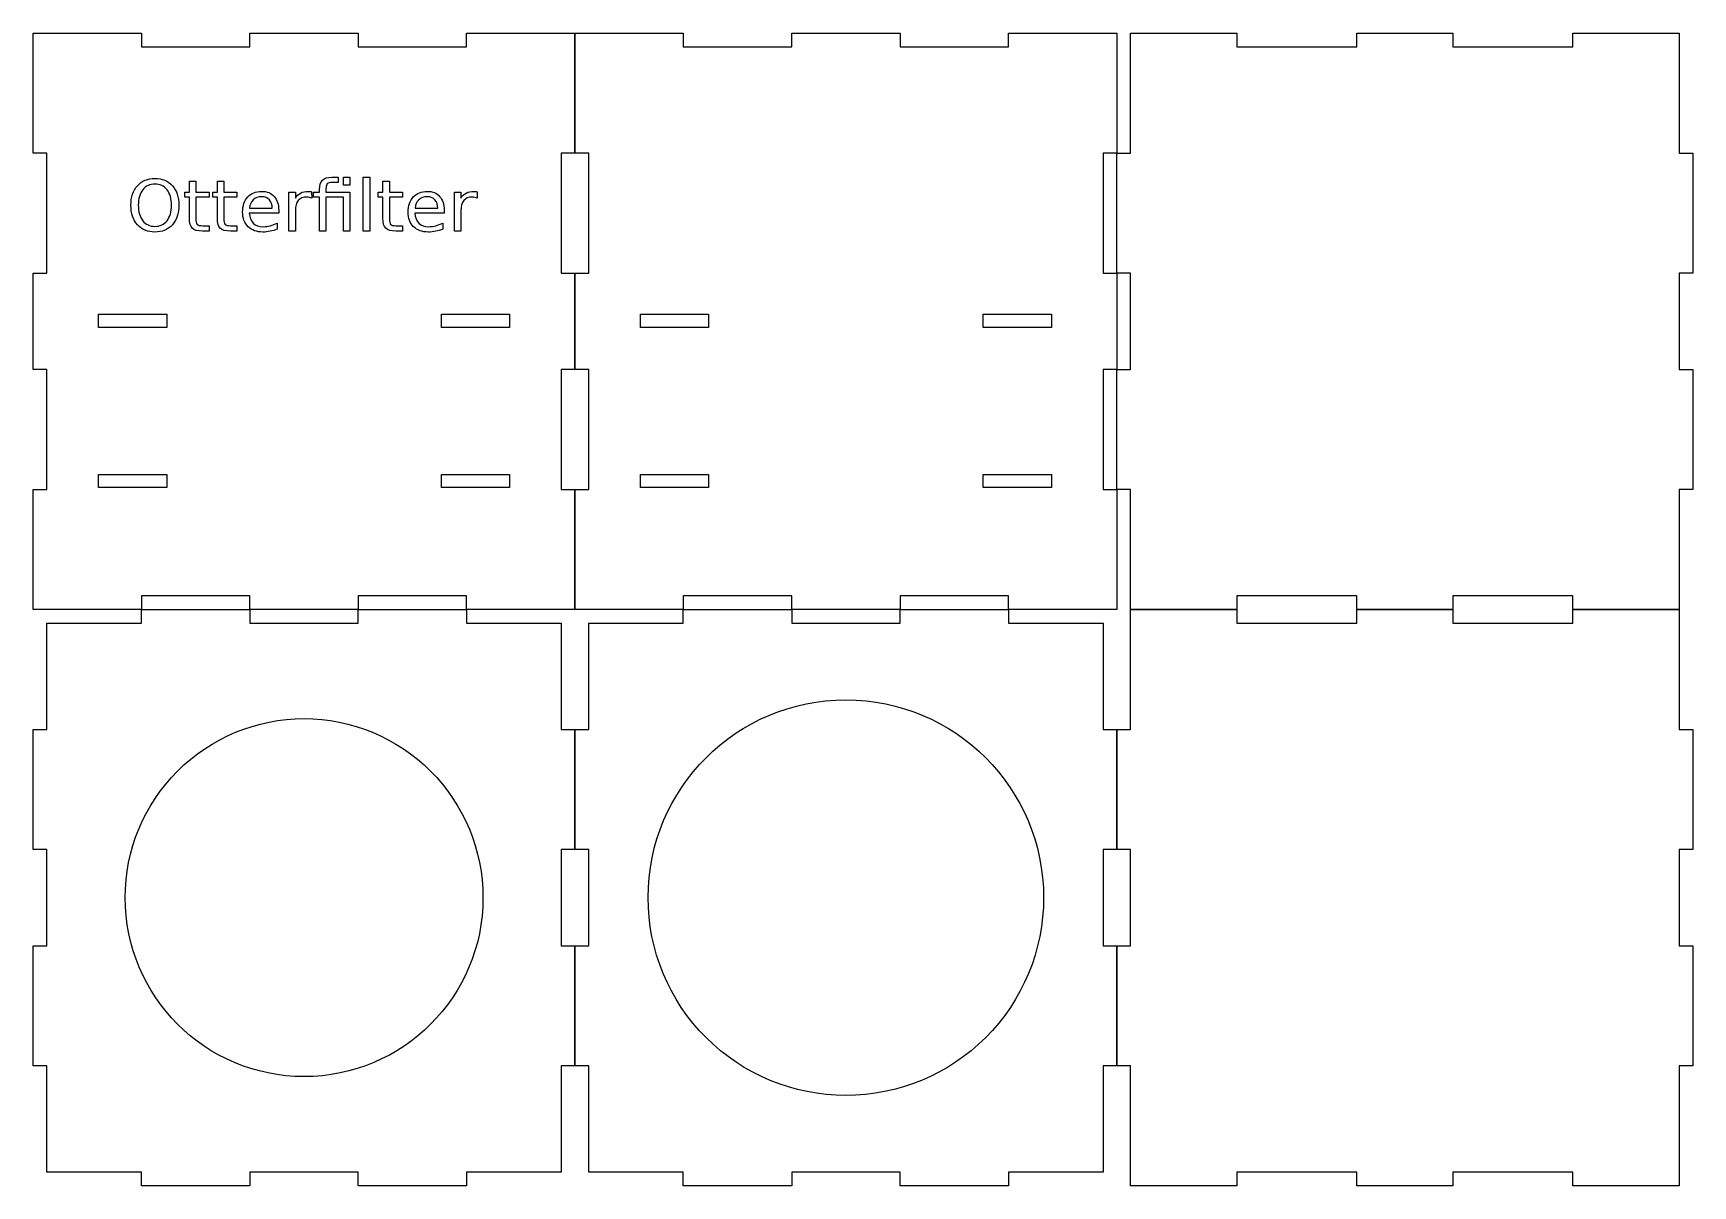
# Model space of a CAD drawing. Extents: x 4 to 488, y -43 to 293.
import ezdxf

# ---------------------------------------------------------------- set-up
doc = ezdxf.new("R2010")
doc.units = 0
doc.layers.add('Ebene_1', color=7, linetype='CONTINUOUS')

msp = doc.modelspace()

# ---------------------------------------------------------------- linework, layer by layer
at = {"layer": 'Ebene_1', "color": 7}
for points in [[(3.684525, 293.488095), (35.284526, 293.488095), (35.284526, 289.488095), (66.884524, 289.488095), (66.884524, 293.488095), (98.484525, 293.488095), (98.484525, 289.488095), (130.084524, 289.488095), (130.084524, 293.488095), (161.684525, 293.488095), (161.684525, 258.488095), (157.684525, 258.488095), (157.684525, 223.488095), (161.684525, 223.488095), (161.684525, 195.488095), (157.684525, 195.488095), (157.684525, 160.488095), (161.684525, 160.488095), (161.684525, 125.488095), (130.084524, 125.488095), (130.084524, 129.488095), (98.484525, 129.488095), (98.484525, 125.488095), (66.884524, 125.488095), (66.884524, 129.488095), (35.284526, 129.488095), (35.284526, 125.488095), (3.684525, 125.488095), (3.684525, 160.488095), (7.684525, 160.488095), (7.684525, 195.488095), (3.684525, 195.488095), (3.684525, 223.488095), (7.684525, 223.488095), (7.684525, 258.488095), (3.684525, 258.488095)], [(161.68452, 293.488095), (193.284521, 293.488095), (193.284521, 289.488095), (224.884519, 289.488095), (224.884519, 293.488095), (256.484521, 293.488095), (256.484521, 289.488095), (288.084519, 289.488095), (288.084519, 293.488095), (319.68452, 293.488095), (319.68452, 258.488095), (315.68452, 258.488095), (315.68452, 223.488095), (319.68452, 223.488095), (319.68452, 195.488095), (315.68452, 195.488095), (315.68452, 160.488095), (319.68452, 160.488095), (319.68452, 125.488095), (288.084519, 125.488095), (288.084519, 129.488095), (256.484521, 129.488095), (256.484521, 125.488095), (224.884519, 125.488095), (224.884519, 129.488095), (193.284521, 129.488095), (193.284521, 125.488095), (161.68452, 125.488095), (161.68452, 160.488095), (165.68452, 160.488095), (165.68452, 195.488095), (161.68452, 195.488095), (161.68452, 223.488095), (165.68452, 223.488095), (165.68452, 258.488095), (161.68452, 258.488095)], [(323.68452, 293.488095), (354.68452, 293.488095), (354.68452, 289.488095), (389.68452, 289.488095), (389.68452, 293.488095), (417.68452, 293.488095), (417.68452, 289.488095), (452.68452, 289.488095), (452.68452, 293.488095), (483.68452, 293.488095), (483.68452, 258.488095), (487.68452, 258.488095), (487.68452, 223.488095), (483.68452, 223.488095), (483.68452, 195.488095), (487.68452, 195.488095), (487.68452, 160.488095), (483.68452, 160.488095), (483.68452, 125.488095), (452.68452, 125.488095), (452.68452, 129.488095), (417.68452, 129.488095), (417.68452, 125.488095), (389.68452, 125.488095), (389.68452, 129.488095), (354.68452, 129.488095), (354.68452, 125.488095), (323.68452, 125.488095), (323.68452, 160.488095), (319.68452, 160.488095), (319.68452, 195.488095), (323.68452, 195.488095), (323.68452, 223.488095), (319.68452, 223.488095), (319.68452, 258.488095), (323.68452, 258.488095)], [(7.684525, 121.48809), (35.284526, 121.48809), (35.284526, 125.48809), (66.884524, 125.48809), (66.884524, 121.48809), (98.484525, 121.48809), (98.484525, 125.48809), (130.084524, 125.48809), (130.084524, 121.48809), (157.684525, 121.48809), (157.684525, 90.48809), (161.684525, 90.48809), (161.684525, 55.48809), (157.684525, 55.48809), (157.684525, 27.48809), (161.684525, 27.48809), (161.684525, -7.51191), (157.684525, -7.51191), (157.684525, -38.51191), (130.084524, -38.51191), (130.084524, -42.51191), (98.484525, -42.51191), (98.484525, -38.51191), (66.884524, -38.51191), (66.884524, -42.51191), (35.284526, -42.51191), (35.284526, -38.51191), (7.684525, -38.51191), (7.684525, -7.51191), (3.684525, -7.51191), (3.684525, 27.48809), (7.684525, 27.48809), (7.684525, 55.48809), (3.684525, 55.48809), (3.684525, 90.48809), (7.684525, 90.48809)], [(165.68452, 121.48809), (193.284521, 121.48809), (193.284521, 125.48809), (224.884519, 125.48809), (224.884519, 121.48809), (256.484521, 121.48809), (256.484521, 125.48809), (288.084519, 125.48809), (288.084519, 121.48809), (315.68452, 121.48809), (315.68452, 90.48809), (319.68452, 90.48809), (319.68452, 55.48809), (315.68452, 55.48809), (315.68452, 27.48809), (319.68452, 27.48809), (319.68452, -7.51191), (315.68452, -7.51191), (315.68452, -38.51191), (288.084519, -38.51191), (288.084519, -42.51191), (256.484521, -42.51191), (256.484521, -38.51191), (224.884519, -38.51191), (224.884519, -42.51191), (193.284521, -42.51191), (193.284521, -38.51191), (165.68452, -38.51191), (165.68452, -7.51191), (161.68452, -7.51191), (161.68452, 27.48809), (165.68452, 27.48809), (165.68452, 55.48809), (161.68452, 55.48809), (161.68452, 90.48809), (165.68452, 90.48809)], [(323.68452, 125.48809), (354.68452, 125.48809), (354.68452, 121.48809), (389.68452, 121.48809), (389.68452, 125.48809), (417.68452, 125.48809), (417.68452, 121.48809), (452.68452, 121.48809), (452.68452, 125.48809), (483.68452, 125.48809), (483.68452, 90.48809), (487.68452, 90.48809), (487.68452, 55.48809), (483.68452, 55.48809), (483.68452, 27.48809), (487.68452, 27.48809), (487.68452, -7.51191), (483.68452, -7.51191), (483.68452, -42.51191), (452.68452, -42.51191), (452.68452, -38.51191), (417.68452, -38.51191), (417.68452, -42.51191), (389.68452, -42.51191), (389.68452, -38.51191), (354.68452, -38.51191), (354.68452, -42.51191), (323.68452, -42.51191), (323.68452, -7.51191), (319.68452, -7.51191), (319.68452, 27.48809), (323.68452, 27.48809), (323.68452, 55.48809), (319.68452, 55.48809), (319.68452, 90.48809), (323.68452, 90.48809)]]:
    msp.add_lwpolyline(points, close=True, dxfattribs=at)
at = {"layer": 'Ebene_1', "color": 4}
for points in [[(39.191271, 251.151647)], [(39.191271, 249.496127)], [(94.171714, 251.494864), (96.044895, 251.494864), (96.044895, 249.142814), (94.171714, 249.142814)], [(99.963388, 251.515053), (101.826446, 251.515053), (101.826446, 235.807799), (99.963388, 235.807799)], [(75.27788, 241.925149)], [(123.555368, 241.925149)]]:
    msp.add_lwpolyline(points, close=True, dxfattribs=at)
for points in [[(49.265958, 239.53272), (49.265958, 245.670259), (47.899039, 245.670259), (47.899039, 247.113792), (49.265958, 247.113792), (49.265958, 250.323886), (51.139138, 250.323886)], [(51.139138, 250.323886), (51.139138, 247.113792), (54.976634, 247.113792), (54.976634, 245.670259), (51.139138, 245.670259), (51.139138, 239.53272)], [(57.406711, 239.53272), (57.406711, 245.670259), (56.039793, 245.670259), (56.039793, 247.113792), (57.406711, 247.113792), (57.406711, 250.323886), (59.279892, 250.323886)], [(59.279892, 250.323886), (59.279892, 247.113792), (63.117381, 247.113792), (63.117381, 245.670259), (59.279892, 245.670259), (59.279892, 239.53272)], [(80.138029, 241.763635), (80.138029, 235.807799), (78.264848, 235.807799), (78.264848, 247.113792), (80.138029, 247.113792), (80.138029, 245.357325)], [(84.896926, 247.285401), (84.907049, 245.377515)], [(96.044895, 247.113792), (96.044895, 235.807799), (94.171714, 235.807799), (94.171714, 245.670259), (89.058434, 245.670259), (89.058434, 235.807799), (87.185247, 235.807799), (87.185247, 245.670259), (85.403194, 245.670259), (85.403194, 247.113792), (87.185247, 247.113792), (87.185247, 247.901174)], [(89.058434, 248.113161), (89.058434, 247.113792), (96.044895, 247.113792)], [(90.749359, 251.515053), (92.622539, 251.515053), (92.622539, 249.970574), (90.840487, 249.970574)], [(105.684188, 239.53272), (105.684188, 245.670259), (104.317275, 245.670259), (104.317275, 247.113792), (105.684188, 247.113792), (105.684188, 250.323886), (107.557375, 250.323886)], [(107.557375, 250.323886), (107.557375, 247.113792), (111.394864, 247.113792), (111.394864, 245.670259), (107.557375, 245.670259), (107.557375, 239.53272)], [(128.415511, 241.763635), (128.415511, 235.807799), (126.542331, 235.807799), (126.542331, 247.113792), (128.415511, 247.113792), (128.415511, 245.357325)], [(133.174409, 247.285401), (133.184532, 245.377515)], [(66.772621, 242.460165), (73.414822, 242.470259)], [(115.05011, 242.460165), (121.692311, 242.470259)], [(53.062948, 237.362373), (54.976634, 237.362373), (54.976634, 235.807799), (53.062948, 235.807799)], [(61.203701, 237.362373), (63.117381, 237.362373), (63.117381, 235.807799), (61.203701, 235.807799)], [(75.27788, 241.925149), (75.27788, 241.016632), (66.711869, 241.016632)], [(74.842493, 238.13966), (74.842493, 236.383194)], [(109.481184, 237.362373), (111.394864, 237.362373), (111.394864, 235.807799), (109.481184, 235.807799)], [(123.555368, 241.925149), (123.555368, 241.016632), (114.989358, 241.016632)], [(123.119982, 238.13966), (123.119982, 236.383194)]]:
    msp.add_lwpolyline(points, dxfattribs=at)
at = {"layer": 'Ebene_1', "color": 6}
for points in [[(22.755115, 211.562004), (42.614244, 211.562004), (42.614244, 207.702878), (22.755115, 207.702878)], [(122.754808, 211.562004), (142.613937, 211.562004), (142.613937, 207.702878), (122.754808, 207.702878)], [(180.75511, 211.562004), (200.614239, 211.562004), (200.614239, 207.702878), (180.75511, 207.702878)], [(280.754803, 211.562004), (300.613932, 211.562004), (300.613932, 207.702878), (280.754803, 207.702878)], [(22.755115, 164.873432), (42.614244, 164.873432), (42.614244, 161.014306), (22.755115, 161.014306)], [(122.754808, 164.873432), (142.613937, 164.873432), (142.613937, 161.014306), (122.754808, 161.014306)], [(180.75511, 164.873432), (200.614239, 164.873432), (200.614239, 161.014306), (180.75511, 161.014306)], [(280.754803, 164.873432), (300.613932, 164.873432), (300.613932, 161.014306), (280.754803, 161.014306)], [(134.8624, 41.48809)], [(298.35481, 41.4881)]]:
    msp.add_lwpolyline(points, close=True, dxfattribs=at)
at = {"layer": 'Ebene_1', "color": 4}
for points in [[(32.184558, 243.328304), (32.184558, 245.710638), (32.819077, 247.608429), (34.088115, 249.021678)], [(34.088115, 249.021678), (35.363906, 250.441657), (37.064958, 251.151647), (39.191271, 251.151647)], [(35.647413, 247.840606), (34.776635, 246.736926), (34.341246, 245.232825), (34.341246, 243.328304)], [(39.191271, 249.496127), (37.706225, 249.496127), (36.524939, 248.944286), (35.647413, 247.840606)], [(39.191271, 251.151647), (41.310836, 251.151647), (43.005138, 250.441657), (44.274175, 249.021678)], [(42.714878, 247.840606), (41.850853, 248.944286), (40.676318, 249.496127), (39.191271, 249.496127)], [(44.021044, 243.328304), (44.021044, 245.232825), (43.585656, 246.736926), (42.714878, 247.840606)], [(44.274175, 249.021678), (45.543217, 247.608429), (46.177738, 245.710638), (46.177738, 243.328304)], [(66.266352, 245.751016), (67.272136, 246.841237), (68.625553, 247.386347), (70.326603, 247.386347)], [(70.326603, 247.386347), (71.85215, 247.386347), (73.057062, 246.895075), (73.941337, 245.91253)], [(80.138029, 245.357325), (80.529544, 246.043761), (81.039184, 246.551857), (81.66695, 246.881615)], [(81.66695, 246.881615), (82.29472, 247.218103), (83.057494, 247.386347), (83.955271, 247.386347)], [(83.955271, 247.386347), (84.083528, 247.386347), (84.225283, 247.376253), (84.380535, 247.356063)], [(84.380535, 247.356063), (84.535791, 247.342604), (84.707922, 247.31905), (84.896926, 247.285401)], [(87.185247, 247.901174), (87.185247, 249.132719), (87.475507, 250.041237), (88.056027, 250.626726)], [(88.056027, 250.626726), (88.643296, 251.218944), (89.541073, 251.515053), (90.749359, 251.515053)], [(89.443192, 249.566789), (89.186687, 249.297598), (89.058434, 248.813056), (89.058434, 248.113161)], [(90.840487, 249.970574), (90.172215, 249.970574), (89.706451, 249.835979), (89.443192, 249.566789)], [(114.543841, 245.751016), (115.549621, 246.841237), (116.903037, 247.386347), (118.604092, 247.386347)], [(118.604092, 247.386347), (120.129639, 247.386347), (121.33455, 246.895075), (122.218826, 245.91253)], [(128.415511, 245.357325), (128.807026, 246.043761), (129.316667, 246.551857), (129.944433, 246.881615)], [(129.944433, 246.881615), (130.572203, 247.218103), (131.334977, 247.386347), (132.232754, 247.386347)], [(132.232754, 247.386347), (132.361011, 247.386347), (132.502765, 247.376253), (132.658017, 247.356063)], [(132.658017, 247.356063), (132.813274, 247.342604), (132.985404, 247.31905), (133.174409, 247.285401)], [(34.088115, 237.634929), (32.819077, 239.048178), (32.184558, 240.945969), (32.184558, 243.328304)], [(34.341246, 243.328304), (34.341246, 241.430512), (34.776635, 239.929776), (35.647413, 238.826096)], [(42.714878, 238.826096), (43.585656, 239.929776), (44.021044, 241.430512), (44.021044, 243.328304)], [(46.177738, 243.328304), (46.177738, 240.952699), (45.543217, 239.054907), (44.274175, 237.634929)], [(64.767807, 241.349755), (64.767807, 243.200438), (65.267322, 244.667525), (66.266352, 245.751016)], [(67.845903, 244.933351), (67.224882, 244.347862), (66.867121, 243.523466), (66.772621, 242.460165)], [(70.346856, 245.811584), (69.307324, 245.811584), (68.473673, 245.51884), (67.845903, 244.933351)], [(72.554172, 244.903067), (72.000656, 245.508745), (71.264883, 245.811584), (70.346856, 245.811584)], [(73.414822, 242.470259), (73.40132, 243.486453), (73.114437, 244.297388), (72.554172, 244.903067)], [(73.941337, 245.91253), (74.832365, 244.936716), (75.27788, 243.607588), (75.27788, 241.925149)], [(80.978432, 244.701174), (80.418163, 244.021468), (80.138029, 243.042289), (80.138029, 241.763635)], [(83.408504, 245.730827), (82.355474, 245.730827), (81.54545, 245.387609), (80.978432, 244.701174)], [(84.218532, 245.639975), (83.975524, 245.700543), (83.705515, 245.730827), (83.408504, 245.730827)], [(84.907049, 245.377515), (84.697794, 245.49865), (84.468288, 245.586137), (84.218532, 245.639975)], [(113.045296, 241.349755), (113.045296, 243.200438), (113.544811, 244.667525), (114.543841, 245.751016)], [(116.123392, 244.933351), (115.50237, 244.347862), (115.14461, 243.523466), (115.05011, 242.460165)], [(118.624344, 245.811584), (117.584813, 245.811584), (116.751162, 245.51884), (116.123392, 244.933351)], [(120.831661, 244.903067), (120.278144, 245.508745), (119.542372, 245.811584), (118.624344, 245.811584)], [(121.692311, 242.470259), (121.678809, 243.486453), (121.391926, 244.297388), (120.831661, 244.903067)], [(122.218826, 245.91253), (123.109854, 244.936716), (123.555368, 243.607588), (123.555368, 241.925149)], [(129.255915, 244.701174), (128.695646, 244.021468), (128.415511, 243.042289), (128.415511, 241.763635)], [(131.685986, 245.730827), (130.632957, 245.730827), (129.822933, 245.387609), (129.255915, 244.701174)], [(132.496014, 245.639975), (132.253007, 245.700543), (131.982997, 245.730827), (131.685986, 245.730827)], [(133.184532, 245.377515), (132.975277, 245.49865), (132.745771, 245.586137), (132.496014, 245.639975)], [(39.191271, 235.515055), (37.064958, 235.515055), (35.363906, 236.22168), (34.088115, 237.634929)], [(35.647413, 238.826096), (36.524939, 237.722415), (37.706225, 237.170575), (39.191271, 237.170575)], [(39.191271, 237.170575), (40.676318, 237.170575), (41.850853, 237.722415), (42.714878, 238.826096)], [(44.274175, 237.634929), (43.005138, 236.22168), (41.310836, 235.515055), (39.191271, 235.515055)], [(50.086109, 236.605276), (49.539341, 237.143656), (49.265958, 238.119471), (49.265958, 239.53272)], [(51.139138, 239.53272), (51.139138, 238.610744), (51.264017, 238.018525), (51.513773, 237.756064)], [(51.513773, 237.756064), (51.770283, 237.493603), (52.286674, 237.362373), (53.062948, 237.362373)], [(58.226856, 236.605276), (57.680093, 237.143656), (57.406711, 238.119471), (57.406711, 239.53272)], [(59.279892, 239.53272), (59.279892, 238.610744), (59.40477, 238.018525), (59.654527, 237.756064)], [(59.654527, 237.756064), (59.911036, 237.493603), (60.427428, 237.362373), (61.203701, 237.362373)], [(66.347357, 237.089818), (65.294323, 238.13966), (64.767807, 239.559639), (64.767807, 241.349755)], [(66.711869, 241.016632), (66.792871, 239.737978), (67.177634, 238.762163), (67.866156, 238.089187)], [(67.866156, 238.089187), (68.561426, 237.422941), (69.526704, 237.089818), (70.76199, 237.089818)], [(70.76199, 237.089818), (71.477511, 237.089818), (72.169407, 237.177305), (72.837679, 237.352279)], [(72.837679, 237.352279), (73.512699, 237.527252), (74.18097, 237.789713), (74.842493, 238.13966)], [(106.504339, 236.605276), (105.957571, 237.143656), (105.684188, 238.119471), (105.684188, 239.53272)], [(107.557375, 239.53272), (107.557375, 238.610744), (107.682253, 238.018525), (107.932009, 237.756064)], [(107.932009, 237.756064), (108.188519, 237.493603), (108.70491, 237.362373), (109.481184, 237.362373)], [(114.624846, 237.089818), (113.571812, 238.13966), (113.045296, 239.559639), (113.045296, 241.349755)], [(114.989358, 241.016632), (115.07036, 239.737978), (115.45512, 238.762163), (116.143638, 238.089187)], [(116.143638, 238.089187), (116.838913, 237.422941), (117.804193, 237.089818), (119.039479, 237.089818)], [(119.039479, 237.089818), (119.755, 237.089818), (120.446896, 237.177305), (121.115168, 237.352279)], [(121.115168, 237.352279), (121.790188, 237.527252), (122.458459, 237.789713), (123.119982, 238.13966)], [(53.062948, 235.807799), (51.625156, 235.807799), (50.632876, 236.073625), (50.086109, 236.605276)], [(61.203701, 235.807799), (59.765905, 235.807799), (58.773624, 236.073625), (58.226856, 236.605276)], [(70.650615, 235.515055), (68.841559, 235.515055), (67.407139, 236.039976), (66.347357, 237.089818)], [(72.787056, 235.737137), (72.085033, 235.589082), (71.372886, 235.515055), (70.650615, 235.515055)], [(74.842493, 236.383194), (74.174221, 236.100544), (73.489076, 235.885192), (72.787056, 235.737137)], [(109.481184, 235.807799), (108.043388, 235.807799), (107.051106, 236.073625), (106.504339, 236.605276)], [(118.928104, 235.515055), (117.119048, 235.515055), (115.684628, 236.039976), (114.624846, 237.089818)], [(121.064539, 235.737137), (120.362519, 235.589082), (119.650374, 235.515055), (118.928104, 235.515055)], [(123.119982, 236.383194), (122.45171, 236.100544), (121.766563, 235.885192), (121.064539, 235.737137)]]:
    msp.add_open_spline(points, degree=3, dxfattribs=at)
at = {"layer": 'Ebene_1', "color": 6}
for points in [[(183.01423, 41.4881), (183.014232, 73.338521), (208.834099, 99.158388), (240.68452, 99.15839)], [(240.68452, 99.15839), (272.534941, 99.158388), (298.354808, 73.338521), (298.35481, 41.4881)], [(45.78919, 78.383422), (55.574441, 88.168673), (68.84609, 93.66597), (82.684525, 93.66597)], [(82.684525, 93.66597), (96.52296, 93.665968), (109.794607, 88.168671), (119.579857, 78.38342)], [(30.506645, 41.48809), (30.506643, 55.326523), (36.003939, 68.598171), (45.78919, 78.383422)], [(119.579857, 78.38342), (129.365107, 68.59817), (134.862402, 55.326523), (134.8624, 41.48809)], [(82.684525, -10.68977), (53.867483, -10.689769), (30.506652, 12.671052), (30.506645, 41.48809)], [(134.8624, 41.48809), (134.862393, 12.671054), (111.501566, -10.689767), (82.684525, -10.68977)], [(199.905454, 0.709022), (189.090175, 11.524308), (183.01422, 26.192981), (183.01423, 41.4881)], [(298.35481, 41.4881), (298.35482, 26.192981), (292.278865, 11.524308), (281.463586, 0.709022)], [(240.68452, -16.18223), (225.389401, -16.182229), (210.720732, -10.106264), (199.905454, 0.709022)], [(281.463586, 0.709022), (270.648308, -10.106264), (255.979639, -16.182229), (240.68452, -16.18223)]]:
    msp.add_open_spline(points, degree=3, dxfattribs=at)

doc.saveas('drawing.dxf')
